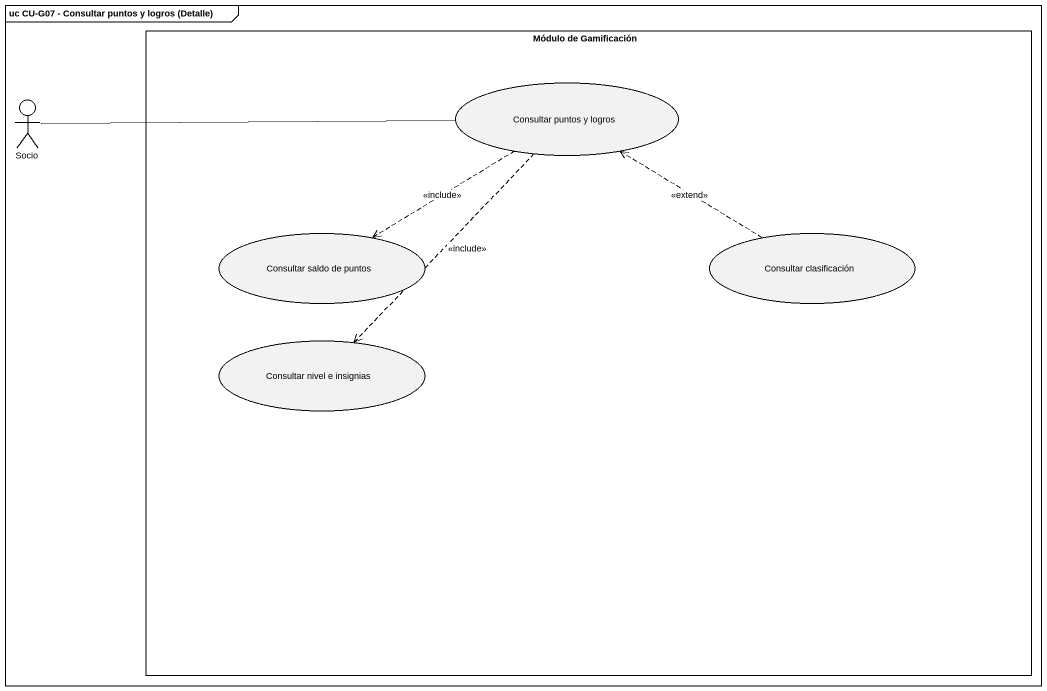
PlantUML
@startuml
mainframe uc CU-G07 - Consultar puntos y logros (Detalle)
rectangle "Módulo de Gamificación" as Módulo_de_Gamificación {
  usecase "Consultar puntos y logros" as Consultar_puntos_y_logros
  usecase "Consultar saldo de puntos" as Consultar_saldo_de_puntos
  usecase "Consultar clasificación" as Consultar_clasificación
  usecase "Consultar nivel e insignias" as Consultar_nivel_e_insignias
}
actor Socio
Consultar_puntos_y_logros ..> Consultar_saldo_de_puntos : <<include>>
Consultar_puntos_y_logros ..> Consultar_nivel_e_insignias : <<include>>
Socio -right- Consultar_puntos_y_logros
Consultar_clasificación .up.> Consultar_puntos_y_logros : <<extend>>
@enduml
